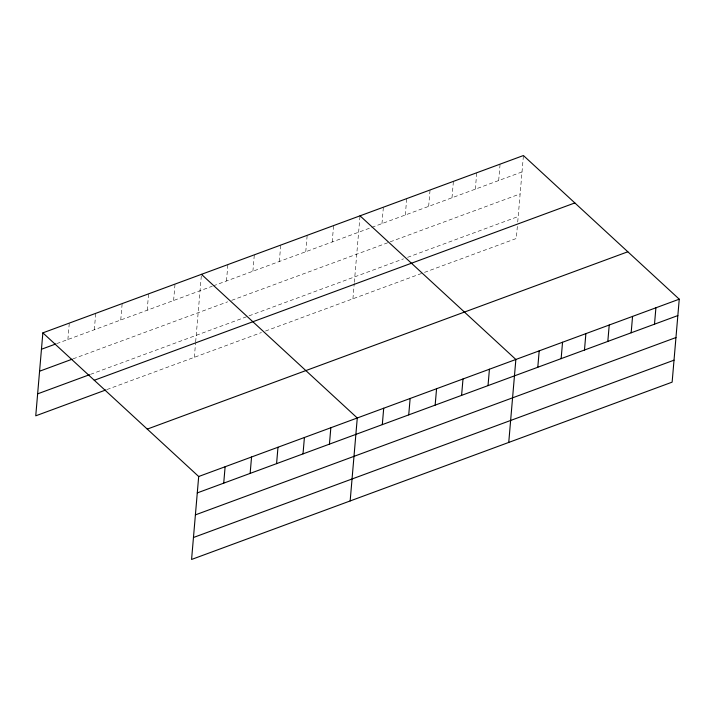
<?xml version="1.0" encoding="UTF-8"?>
<svg xmlns="http://www.w3.org/2000/svg" width="715" height="715" viewBox="0 0 715 715"><rect width="100%" height="100%" fill="white"/><g stroke="black" fill="none" stroke-linecap="round" stroke-linejoin="round"><path stroke-width="0.54" stroke-dasharray="3.58 2.68" d="M67.889 339.509L69.292 323.108M94.317 329.749L95.721 313.358M120.746 319.998L122.158 303.607M147.183 310.247L148.586 293.847M173.611 300.497L175.014 284.096M194.337 357.303L195.561 343.021M195.651 341.931L201.451 274.346M226.476 280.986L227.879 264.595M252.904 271.235L254.308 254.835M279.333 261.484L280.736 245.084M305.761 251.725L307.173 235.333M332.198 241.974L333.601 225.583M352.924 298.781L354.238 283.408M354.336 282.309L360.029 215.823M381.971 223.607L383.374 207.216M405.307 214.992L406.719 198.6M428.651 206.385L430.055 189.984M451.996 197.769L453.399 181.378M475.332 189.153L476.744 172.762M498.677 180.546L500.08 164.146M517.347 226.414L516.31 238.497L423.959 272.576M517.723 222.016L523.425 155.539M56.708 343.629L212.239 286.241M213.258 285.866L370.808 227.728M371.818 227.352L522.022 171.931M73.118 358.841L227.638 301.828M231.705 300.327L389.219 242.206M390.229 241.831L520.136 193.899M90.492 374.347L403.519 258.848M407.577 257.346L518.196 216.529M106.91 389.559L261.431 332.546M265.497 331.045L422.94 272.942"/><path stroke-width="1.07" d="M42.864 332.859L198.69 476.503L191.575 559.461L672.136 382.141L679.25 299.183L523.425 155.539L42.864 332.859L35.75 415.817L105.892 389.934M223.715 483.152L225.118 466.752M250.143 473.393L251.555 457.001M276.58 463.642L277.983 447.25M303.008 453.891L304.411 437.491M329.436 444.14L330.839 427.74M350.162 500.947L357.277 417.989L201.451 274.346M382.302 424.63L383.705 408.238M408.73 414.879L410.133 398.478M435.158 405.128L436.57 388.728M461.595 395.368L462.998 378.977M488.023 385.617L489.426 369.226M508.749 442.433L515.864 359.466L360.029 215.823M537.796 367.251L539.199 350.859M561.141 358.644L562.544 342.244M584.477 350.028L585.88 333.628M607.822 341.413L609.225 325.021M631.157 332.806L632.569 316.405M654.502 324.19L655.905 307.79M41.452 349.26L55.69 344.004M39.575 371.219L72.108 359.216M37.636 393.858L89.482 374.723M94.282 380.264L574.842 202.935M147.263 429.107L627.824 251.778M198.69 476.503L679.25 299.183M197.286 492.903L677.847 315.574M195.401 514.872L675.961 337.543M193.461 537.501L674.022 360.172"/></g></svg>
